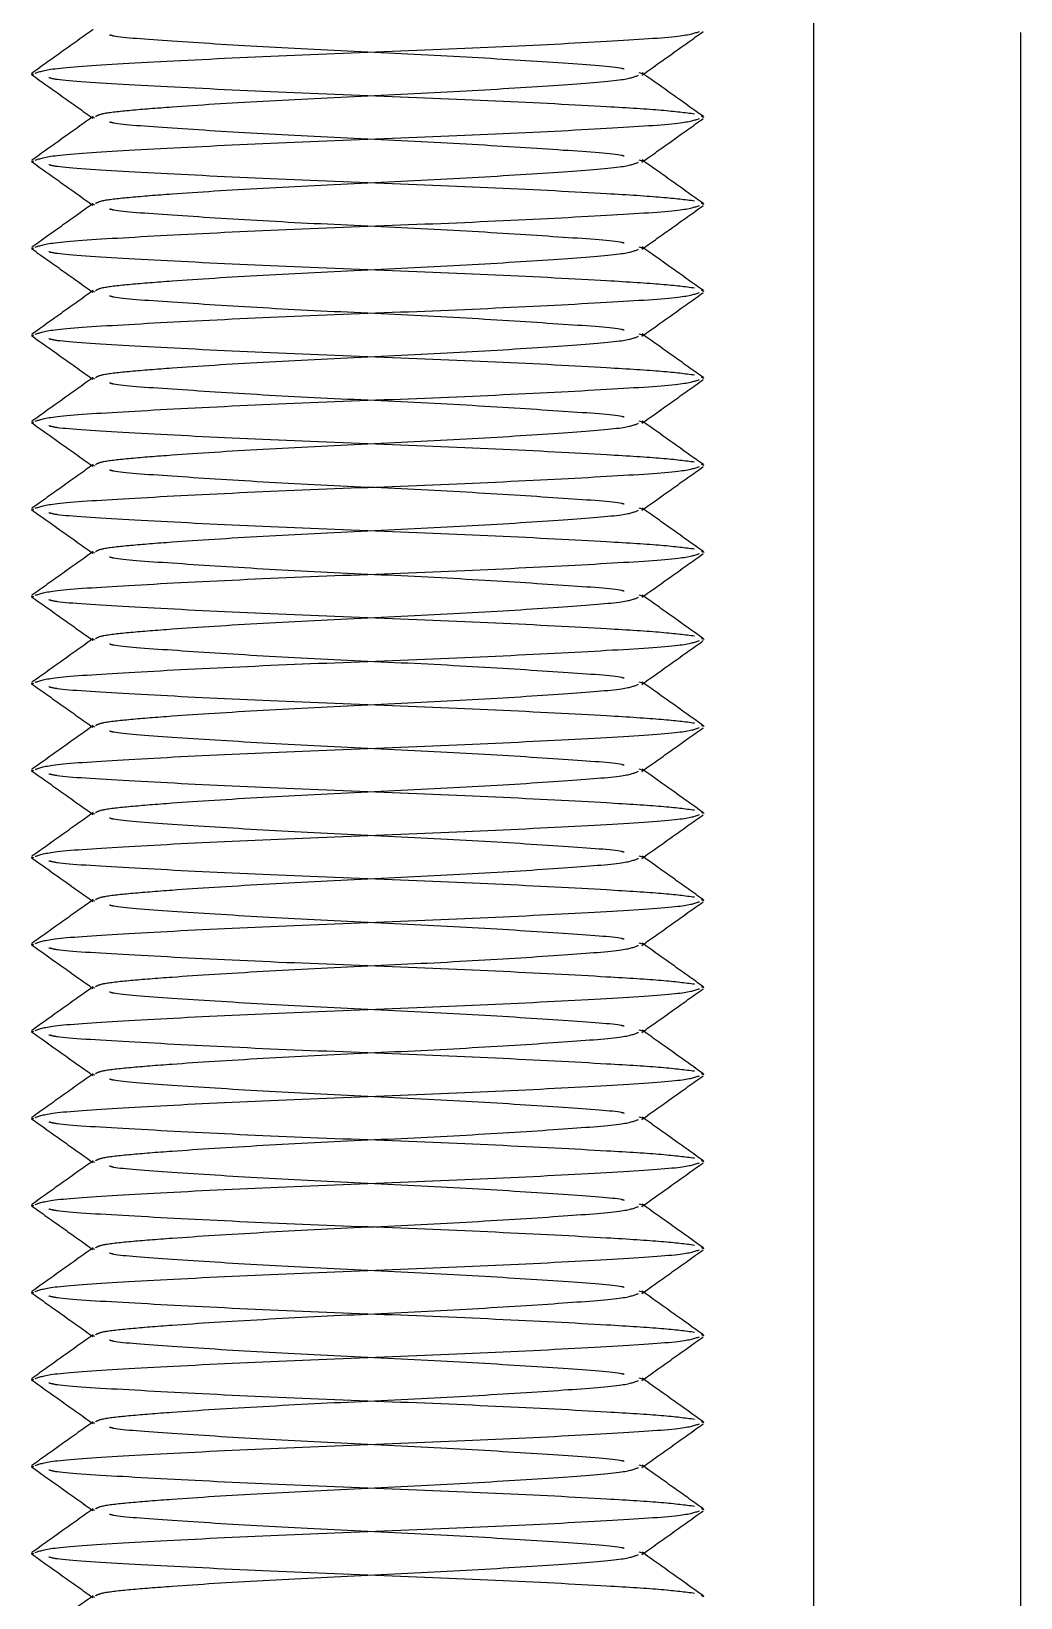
# Model space of a CAD drawing. Header units: metres. Extents: x 0 to 63075, y 0 to 44550.
# Drawn here: x 14199.61 to 14222.33, y 27081.82 to 27117.82 of the extents above; entities that cross this region are included whole.
import ezdxf

# ---------------------------------------------------------------- set-up
doc = ezdxf.new("R2010")
doc.units = ezdxf.units.M
doc.header["$LTSCALE"] = 75
doc.linetypes.add('HIDDEN2', pattern=[4.7625, 3.175, -1.5875])
for name, color, linetype in [('SDM', 7, 'Continuous'), ('SL4', 4, 'Continuous'), ('ST1', 7, 'HIDDEN2')]:
    doc.layers.add(name, color=color, linetype=linetype)

# ---------------------------------------------------------------- blocks, each defined once
blk = doc.blocks.new('A$Cb6dca9d5')
at = {"layer": 'SL4'}
for p, q in [((371.108, 378.194), (371.108, 86.437)), ((375.865, 378.019), (375.865, 91.194))]:
    blk.add_line(p, q, dxfattribs=at)
at = {"layer": 'ST1'}
for p, q in [((371.108, 381.194), (371.108, 86.437)), ((353.194, 377.056), (353.138, 377.069)), ((367.186, 377.069), (367.098, 377.092)), ((354.597, 376.055), (354.544, 376.069)), ((368.592, 376.069), (368.534, 376.09)), ((353.194, 375.056), (353.138, 375.069)), ((367.186, 375.069), (367.098, 375.092)), ((354.597, 374.055), (354.544, 374.069)), ((368.592, 374.069), (368.534, 374.09)), ((353.194, 373.056), (353.138, 373.069)), ((367.186, 373.069), (367.098, 373.092)), ((354.597, 372.055), (354.544, 372.069)), ((368.592, 372.069), (368.534, 372.09)), ((353.194, 371.056), (353.138, 371.069)), ((367.186, 371.069), (367.098, 371.092)), ((368.592, 370.069), (368.534, 370.09)), ((354.597, 370.055), (354.544, 370.069)), ((353.194, 369.056), (353.138, 369.069)), ((367.186, 369.069), (367.098, 369.092)), ((354.597, 368.055), (354.544, 368.069)), ((368.592, 368.069), (368.534, 368.09)), ((353.194, 367.056), (353.138, 367.069)), ((367.186, 367.069), (367.098, 367.092)), ((354.597, 366.055), (354.544, 366.069)), ((368.592, 366.069), (368.534, 366.09)), ((353.194, 365.056), (353.138, 365.069)), ((367.186, 365.069), (367.098, 365.092)), ((354.597, 364.055), (354.544, 364.069)), ((368.592, 364.069), (368.534, 364.09)), ((353.194, 363.056), (353.138, 363.069)), ((367.186, 363.069), (367.098, 363.092)), ((354.597, 362.055), (354.544, 362.069)), ((368.592, 362.069), (368.534, 362.09)), ((367.186, 361.069), (367.098, 361.092)), ((353.194, 361.056), (353.138, 361.069)), ((354.597, 360.055), (354.544, 360.069)), ((368.592, 360.069), (368.534, 360.09)), ((353.194, 359.056), (353.138, 359.069)), ((367.186, 359.069), (367.098, 359.092)), ((354.597, 358.055), (354.544, 358.069)), ((368.592, 358.069), (368.534, 358.09)), ((353.194, 357.056), (353.138, 357.069)), ((367.186, 357.069), (367.098, 357.092)), ((354.597, 356.055), (354.544, 356.069)), ((368.592, 356.069), (368.534, 356.09)), ((353.194, 355.056), (353.138, 355.069)), ((367.186, 355.069), (367.098, 355.092)), ((354.597, 354.055), (354.544, 354.069)), ((368.592, 354.069), (368.534, 354.09)), ((353.194, 353.056), (353.138, 353.069)), ((367.186, 353.069), (367.098, 353.092)), ((368.592, 352.069), (368.534, 352.09)), ((354.597, 352.055), (354.544, 352.069)), ((353.194, 351.056), (353.138, 351.069)), ((367.186, 351.069), (367.098, 351.092)), ((354.597, 350.055), (354.544, 350.069)), ((368.592, 350.069), (368.534, 350.09)), ((353.194, 349.056), (353.138, 349.069)), ((367.186, 349.069), (367.098, 349.092)), ((354.597, 348.055), (354.544, 348.069)), ((368.592, 348.069), (368.534, 348.09)), ((353.194, 347.056), (353.138, 347.069)), ((367.186, 347.069), (367.098, 347.092)), ((354.597, 346.055), (354.544, 346.069)), ((368.592, 346.069), (368.534, 346.09)), ((353.194, 345.056), (353.138, 345.069)), ((367.186, 345.069), (367.098, 345.092)), ((354.597, 344.055), (354.544, 344.069)), ((368.592, 344.069), (368.534, 344.09)), ((367.186, 343.069), (367.098, 343.092)), ((353.194, 343.056), (353.138, 343.069)), ((354.597, 342.055), (354.544, 342.069)), ((368.592, 342.069), (368.534, 342.09))]:
    blk.add_line(p, q, dxfattribs=at)
for points, knots in [([(354.561, 378.093), (354.326, 377.926), (353.856, 377.591), (353.386, 377.256), (353.151, 377.088)], [0, 0, 0, 0, 0.4999079, 1, 1, 1, 1]), ([(353.229, 377.088), (353.334, 377.125), (353.561, 377.205), (355.282, 377.312), (357.822, 377.448), (360.865, 377.569), (363.908, 377.689), (366.447, 377.825), (368.157, 377.931), (368.382, 378.01), (368.485, 378.046)], [0, 0, 0, 0, 0.111758, 0.239388, 0.372264, 0.501747, 0.63123, 0.764106, 0.891736, 1, 1, 1, 1]), ([(367.164, 377.041), (367.399, 377.208), (367.869, 377.543), (368.339, 377.878), (368.574, 378.045)], [0, 0, 0, 0, 0.499911, 1, 1, 1, 1]), ([(366.759, 377.181), (366.74, 377.186), (366.578, 377.234), (365.389, 377.311), (363.365, 377.448), (360.865, 377.569), (358.367, 377.689), (356.334, 377.826), (355.127, 377.906), (354.964, 377.957), (354.936, 377.966)], [0, 0, 0, 0, 0.020732, 0.175704, 0.337058, 0.494284, 0.651511, 0.812864, 0.967837, 1, 1, 1, 1]), ([(353.143, 377.056), (353.377, 376.889), (353.847, 376.555), (354.316, 376.221), (354.55, 376.053)], [0, 0, 0, 0, 0.500033, 1, 1, 1, 1]), ([(368.375, 376.147), (368.156, 376.175), (367.718, 376.232), (366.214, 376.325), (363.905, 376.448), (360.868, 376.569), (357.814, 376.689), (355.313, 376.826), (353.794, 376.912), (353.589, 376.968), (353.537, 376.983)], [0, 0, 0, 0, 0.103388, 0.206233, 0.357671, 0.505243, 0.652814, 0.804253, 0.949712, 1, 1, 1, 1]), ([(354.609, 376.092), (354.65, 376.116), (354.738, 376.168), (355.379, 376.238), (356.52, 376.328), (358.382, 376.448), (360.863, 376.569), (363.355, 376.689), (365.43, 376.825), (366.819, 376.93), (367.002, 377.007), (367.085, 377.042)], [0, 0, 0, 0, 0.072607, 0.155069, 0.237884, 0.371691, 0.502076, 0.632461, 0.766268, 0.894784, 1, 1, 1, 1]), ([(368.577, 376.09), (368.342, 376.257), (367.873, 376.591), (367.404, 376.926), (367.169, 377.093)], [0, 0, 0, 0, 0.500042, 1, 1, 1, 1]), ([(354.561, 376.093), (354.326, 375.926), (353.856, 375.591), (353.386, 375.256), (353.151, 375.088)], [0, 0, 0, 0, 0.499908, 1, 1, 1, 1]), ([(353.229, 375.088), (353.334, 375.125), (353.561, 375.205), (355.282, 375.312), (357.822, 375.448), (360.865, 375.569), (363.908, 375.689), (366.447, 375.825), (368.157, 375.931), (368.382, 376.01), (368.485, 376.046)], [0, 0, 0, 0, 0.1117583, 0.2393882, 0.3722641, 0.5017472, 0.6312302, 0.7641061, 0.891736, 1, 1, 1, 1]), ([(366.759, 375.181), (366.74, 375.186), (366.578, 375.234), (365.389, 375.311), (363.365, 375.448), (360.865, 375.569), (358.367, 375.689), (356.334, 375.826), (355.127, 375.906), (354.964, 375.957), (354.936, 375.966)], [0, 0, 0, 0, 0.020732, 0.175704, 0.337058, 0.494284, 0.651511, 0.812864, 0.967837, 1, 1, 1, 1]), ([(367.164, 375.041), (367.399, 375.208), (367.869, 375.543), (368.339, 375.878), (368.574, 376.045)], [0, 0, 0, 0, 0.499911, 1, 1, 1, 1]), ([(353.143, 375.056), (353.377, 374.889), (353.847, 374.555), (354.316, 374.221), (354.55, 374.053)], [0, 0, 0, 0, 0.5000327, 1, 1, 1, 1]), ([(368.375, 374.147), (368.156, 374.175), (367.718, 374.232), (366.214, 374.325), (363.905, 374.448), (360.868, 374.569), (357.814, 374.689), (355.313, 374.826), (353.794, 374.912), (353.589, 374.968), (353.537, 374.983)], [0, 0, 0, 0, 0.103388, 0.206233, 0.357671, 0.505243, 0.652814, 0.804253, 0.949712, 1, 1, 1, 1]), ([(354.609, 374.092), (354.65, 374.116), (354.738, 374.168), (355.379, 374.238), (356.52, 374.328), (358.382, 374.448), (360.863, 374.569), (363.355, 374.689), (365.43, 374.825), (366.819, 374.93), (367.002, 375.007), (367.085, 375.042)], [0, 0, 0, 0, 0.072607, 0.155069, 0.237884, 0.371691, 0.502076, 0.632461, 0.766268, 0.894784, 1, 1, 1, 1]), ([(368.577, 374.09), (368.342, 374.257), (367.873, 374.591), (367.404, 374.926), (367.169, 375.093)], [0, 0, 0, 0, 0.500042, 1, 1, 1, 1]), ([(354.561, 374.093), (354.326, 373.926), (353.856, 373.591), (353.386, 373.256), (353.151, 373.088)], [0, 0, 0, 0, 0.4999079, 1, 1, 1, 1]), ([(353.229, 373.088), (353.334, 373.125), (353.561, 373.205), (355.282, 373.312), (357.822, 373.448), (360.865, 373.569), (363.908, 373.689), (366.447, 373.825), (368.157, 373.931), (368.382, 374.01), (368.485, 374.046)], [0, 0, 0, 0, 0.1117583, 0.2393882, 0.3722641, 0.5017472, 0.6312302, 0.7641061, 0.891736, 1, 1, 1, 1]), ([(367.164, 373.041), (367.399, 373.208), (367.869, 373.543), (368.339, 373.878), (368.574, 374.045)], [0, 0, 0, 0, 0.499911, 1, 1, 1, 1]), ([(366.759, 373.181), (366.74, 373.186), (366.578, 373.234), (365.389, 373.311), (363.365, 373.448), (360.865, 373.569), (358.367, 373.689), (356.334, 373.826), (355.127, 373.906), (354.964, 373.957), (354.936, 373.966)], [0, 0, 0, 0, 0.020732, 0.175704, 0.337058, 0.494284, 0.651511, 0.812864, 0.967837, 1, 1, 1, 1]), ([(353.143, 373.056), (353.377, 372.889), (353.847, 372.555), (354.316, 372.221), (354.55, 372.053)], [0, 0, 0, 0, 0.500033, 1, 1, 1, 1]), ([(368.375, 372.147), (368.156, 372.175), (367.718, 372.232), (366.214, 372.325), (363.905, 372.448), (360.868, 372.569), (357.814, 372.689), (355.313, 372.826), (353.794, 372.912), (353.589, 372.968), (353.537, 372.983)], [0, 0, 0, 0, 0.103388, 0.206233, 0.357671, 0.505243, 0.652814, 0.804253, 0.949712, 1, 1, 1, 1]), ([(354.609, 372.092), (354.65, 372.116), (354.738, 372.168), (355.379, 372.238), (356.52, 372.328), (358.382, 372.448), (360.863, 372.569), (363.355, 372.689), (365.43, 372.825), (366.819, 372.93), (367.002, 373.007), (367.085, 373.042)], [0, 0, 0, 0, 0.072607, 0.155069, 0.237884, 0.371691, 0.502076, 0.632461, 0.766268, 0.894784, 1, 1, 1, 1]), ([(368.577, 372.09), (368.342, 372.257), (367.873, 372.591), (367.404, 372.926), (367.169, 373.093)], [0, 0, 0, 0, 0.500042, 1, 1, 1, 1]), ([(354.561, 372.093), (354.326, 371.926), (353.856, 371.591), (353.386, 371.256), (353.151, 371.088)], [0, 0, 0, 0, 0.4999079, 1, 1, 1, 1]), ([(353.229, 371.088), (353.334, 371.125), (353.561, 371.205), (355.282, 371.312), (357.822, 371.448), (360.865, 371.569), (363.908, 371.689), (366.447, 371.825), (368.157, 371.931), (368.382, 372.01), (368.485, 372.046)], [0, 0, 0, 0, 0.1117583, 0.2393882, 0.3722641, 0.5017472, 0.6312302, 0.7641061, 0.891736, 1, 1, 1, 1]), ([(366.759, 371.181), (366.74, 371.186), (366.578, 371.234), (365.389, 371.311), (363.365, 371.448), (360.865, 371.569), (358.367, 371.689), (356.334, 371.826), (355.127, 371.906), (354.964, 371.957), (354.936, 371.966)], [0, 0, 0, 0, 0.020732, 0.175704, 0.337058, 0.494284, 0.651511, 0.812864, 0.967837, 1, 1, 1, 1]), ([(367.164, 371.041), (367.399, 371.208), (367.869, 371.543), (368.339, 371.878), (368.574, 372.045)], [0, 0, 0, 0, 0.499911, 1, 1, 1, 1]), ([(353.143, 371.056), (353.377, 370.889), (353.847, 370.555), (354.316, 370.221), (354.55, 370.053)], [0, 0, 0, 0, 0.500033, 1, 1, 1, 1]), ([(368.375, 370.147), (368.156, 370.175), (367.718, 370.232), (366.214, 370.325), (363.905, 370.448), (360.868, 370.569), (357.814, 370.689), (355.313, 370.826), (353.794, 370.912), (353.589, 370.968), (353.537, 370.983)], [0, 0, 0, 0, 0.103388, 0.206233, 0.357671, 0.505243, 0.652814, 0.804253, 0.949712, 1, 1, 1, 1]), ([(354.609, 370.092), (354.65, 370.116), (354.738, 370.168), (355.379, 370.238), (356.52, 370.328), (358.382, 370.448), (360.863, 370.569), (363.355, 370.689), (365.43, 370.825), (366.819, 370.93), (367.002, 371.007), (367.085, 371.042)], [0, 0, 0, 0, 0.072607, 0.155069, 0.237884, 0.371691, 0.502076, 0.632461, 0.766268, 0.894784, 1, 1, 1, 1]), ([(368.577, 370.09), (368.342, 370.257), (367.873, 370.591), (367.404, 370.926), (367.169, 371.093)], [0, 0, 0, 0, 0.500042, 1, 1, 1, 1]), ([(354.561, 370.093), (354.326, 369.926), (353.856, 369.591), (353.386, 369.256), (353.151, 369.088)], [0, 0, 0, 0, 0.499908, 1, 1, 1, 1]), ([(353.229, 369.088), (353.334, 369.125), (353.561, 369.205), (355.282, 369.312), (357.822, 369.448), (360.865, 369.569), (363.908, 369.689), (366.447, 369.825), (368.157, 369.931), (368.382, 370.01), (368.485, 370.046)], [0, 0, 0, 0, 0.1117583, 0.2393882, 0.3722641, 0.5017472, 0.6312302, 0.7641061, 0.891736, 1, 1, 1, 1]), ([(366.759, 369.181), (366.74, 369.186), (366.578, 369.234), (365.389, 369.311), (363.365, 369.448), (360.865, 369.569), (358.367, 369.689), (356.334, 369.826), (355.127, 369.906), (354.964, 369.957), (354.936, 369.966)], [0, 0, 0, 0, 0.020732, 0.175704, 0.337058, 0.494284, 0.651511, 0.812864, 0.967837, 1, 1, 1, 1]), ([(367.164, 369.041), (367.399, 369.208), (367.869, 369.543), (368.339, 369.878), (368.574, 370.045)], [0, 0, 0, 0, 0.499911, 1, 1, 1, 1]), ([(353.143, 369.056), (353.377, 368.889), (353.847, 368.555), (354.316, 368.221), (354.55, 368.053)], [0, 0, 0, 0, 0.500033, 1, 1, 1, 1]), ([(354.609, 368.092), (354.65, 368.116), (354.738, 368.168), (355.379, 368.238), (356.52, 368.328), (358.382, 368.448), (360.863, 368.569), (363.355, 368.689), (365.43, 368.825), (366.819, 368.93), (367.002, 369.007), (367.085, 369.042)], [0, 0, 0, 0, 0.072607, 0.155069, 0.237884, 0.371691, 0.502076, 0.632461, 0.766268, 0.894784, 1, 1, 1, 1]), ([(368.577, 368.09), (368.342, 368.257), (367.873, 368.591), (367.404, 368.926), (367.169, 369.093)], [0, 0, 0, 0, 0.500042, 1, 1, 1, 1]), ([(368.375, 368.147), (368.156, 368.175), (367.718, 368.232), (366.214, 368.325), (363.905, 368.448), (360.868, 368.569), (357.814, 368.689), (355.313, 368.826), (353.794, 368.912), (353.589, 368.968), (353.537, 368.983)], [0, 0, 0, 0, 0.103388, 0.206233, 0.357671, 0.505243, 0.652814, 0.804253, 0.949712, 1, 1, 1, 1]), ([(354.561, 368.093), (354.326, 367.926), (353.856, 367.591), (353.386, 367.256), (353.151, 367.088)], [0, 0, 0, 0, 0.499908, 1, 1, 1, 1]), ([(353.229, 367.088), (353.334, 367.125), (353.561, 367.205), (355.282, 367.312), (357.822, 367.448), (360.865, 367.569), (363.908, 367.689), (366.447, 367.825), (368.157, 367.931), (368.382, 368.01), (368.485, 368.046)], [0, 0, 0, 0, 0.1117583, 0.2393882, 0.3722641, 0.5017472, 0.6312302, 0.7641061, 0.891736, 1, 1, 1, 1]), ([(366.759, 367.181), (366.74, 367.186), (366.578, 367.234), (365.389, 367.311), (363.365, 367.448), (360.865, 367.569), (358.367, 367.689), (356.334, 367.826), (355.127, 367.906), (354.964, 367.957), (354.936, 367.966)], [0, 0, 0, 0, 0.020732, 0.175704, 0.337058, 0.494284, 0.651511, 0.812864, 0.967837, 1, 1, 1, 1]), ([(367.164, 367.041), (367.399, 367.208), (367.869, 367.543), (368.339, 367.878), (368.574, 368.045)], [0, 0, 0, 0, 0.499911, 1, 1, 1, 1]), ([(353.143, 367.056), (353.377, 366.889), (353.847, 366.555), (354.316, 366.221), (354.55, 366.053)], [0, 0, 0, 0, 0.500033, 1, 1, 1, 1]), ([(368.375, 366.147), (368.156, 366.175), (367.718, 366.232), (366.214, 366.325), (363.905, 366.448), (360.868, 366.569), (357.814, 366.689), (355.313, 366.826), (353.794, 366.912), (353.589, 366.968), (353.537, 366.983)], [0, 0, 0, 0, 0.103388, 0.206233, 0.357671, 0.505243, 0.652814, 0.804253, 0.949712, 1, 1, 1, 1]), ([(354.609, 366.092), (354.65, 366.116), (354.738, 366.168), (355.379, 366.238), (356.52, 366.328), (358.382, 366.448), (360.863, 366.569), (363.355, 366.689), (365.43, 366.825), (366.819, 366.93), (367.002, 367.007), (367.085, 367.042)], [0, 0, 0, 0, 0.0726073, 0.1550688, 0.2378835, 0.371691, 0.5020758, 0.6324606, 0.7662681, 0.8947836, 1, 1, 1, 1]), ([(368.577, 366.09), (368.342, 366.257), (367.873, 366.591), (367.404, 366.926), (367.169, 367.093)], [0, 0, 0, 0, 0.500042, 1, 1, 1, 1]), ([(354.561, 366.093), (354.326, 365.926), (353.856, 365.591), (353.386, 365.256), (353.151, 365.088)], [0, 0, 0, 0, 0.499908, 1, 1, 1, 1]), ([(353.229, 365.088), (353.334, 365.125), (353.561, 365.205), (355.282, 365.312), (357.822, 365.448), (360.865, 365.569), (363.908, 365.689), (366.447, 365.825), (368.157, 365.931), (368.382, 366.01), (368.485, 366.046)], [0, 0, 0, 0, 0.111758, 0.239388, 0.372264, 0.501747, 0.63123, 0.764106, 0.891736, 1, 1, 1, 1]), ([(366.759, 365.181), (366.74, 365.186), (366.578, 365.234), (365.389, 365.311), (363.365, 365.448), (360.865, 365.569), (358.367, 365.689), (356.334, 365.826), (355.127, 365.906), (354.964, 365.957), (354.936, 365.966)], [0, 0, 0, 0, 0.020732, 0.175704, 0.337058, 0.494284, 0.651511, 0.812864, 0.967837, 1, 1, 1, 1]), ([(367.164, 365.041), (367.399, 365.208), (367.869, 365.543), (368.339, 365.878), (368.574, 366.045)], [0, 0, 0, 0, 0.499911, 1, 1, 1, 1]), ([(353.143, 365.056), (353.377, 364.889), (353.847, 364.555), (354.316, 364.221), (354.55, 364.053)], [0, 0, 0, 0, 0.500033, 1, 1, 1, 1]), ([(354.609, 364.092), (354.65, 364.116), (354.738, 364.168), (355.379, 364.238), (356.52, 364.328), (358.382, 364.448), (360.863, 364.569), (363.355, 364.689), (365.43, 364.825), (366.819, 364.93), (367.002, 365.007), (367.085, 365.042)], [0, 0, 0, 0, 0.072607, 0.155069, 0.237884, 0.371691, 0.502076, 0.632461, 0.766268, 0.894784, 1, 1, 1, 1]), ([(368.577, 364.09), (368.342, 364.257), (367.873, 364.591), (367.404, 364.926), (367.169, 365.093)], [0, 0, 0, 0, 0.5000417, 1, 1, 1, 1]), ([(368.375, 364.147), (368.156, 364.175), (367.718, 364.232), (366.214, 364.325), (363.905, 364.448), (360.868, 364.569), (357.814, 364.689), (355.313, 364.826), (353.794, 364.912), (353.589, 364.968), (353.537, 364.983)], [0, 0, 0, 0, 0.103388, 0.206233, 0.357671, 0.505243, 0.652814, 0.804253, 0.949712, 1, 1, 1, 1]), ([(354.561, 364.093), (354.326, 363.926), (353.856, 363.591), (353.386, 363.256), (353.151, 363.088)], [0, 0, 0, 0, 0.499908, 1, 1, 1, 1]), ([(353.229, 363.088), (353.334, 363.125), (353.561, 363.205), (355.282, 363.312), (357.822, 363.448), (360.865, 363.569), (363.908, 363.689), (366.447, 363.825), (368.157, 363.931), (368.382, 364.01), (368.485, 364.046)], [0, 0, 0, 0, 0.111758, 0.239388, 0.372264, 0.501747, 0.63123, 0.764106, 0.891736, 1, 1, 1, 1]), ([(366.759, 363.181), (366.74, 363.186), (366.578, 363.234), (365.389, 363.311), (363.365, 363.448), (360.865, 363.569), (358.367, 363.689), (356.334, 363.826), (355.127, 363.906), (354.964, 363.957), (354.936, 363.966)], [0, 0, 0, 0, 0.020732, 0.175704, 0.337058, 0.494284, 0.651511, 0.812864, 0.967837, 1, 1, 1, 1]), ([(367.164, 363.041), (367.399, 363.208), (367.869, 363.543), (368.339, 363.878), (368.574, 364.045)], [0, 0, 0, 0, 0.4999108, 1, 1, 1, 1]), ([(353.143, 363.056), (353.377, 362.889), (353.847, 362.555), (354.316, 362.221), (354.55, 362.053)], [0, 0, 0, 0, 0.500033, 1, 1, 1, 1]), ([(368.375, 362.147), (368.156, 362.175), (367.718, 362.232), (366.214, 362.325), (363.905, 362.448), (360.868, 362.569), (357.814, 362.689), (355.313, 362.826), (353.794, 362.912), (353.589, 362.968), (353.537, 362.983)], [0, 0, 0, 0, 0.1033882, 0.2062326, 0.357671, 0.5052426, 0.6528142, 0.8042526, 0.9497121, 1, 1, 1, 1]), ([(354.609, 362.092), (354.65, 362.116), (354.738, 362.168), (355.379, 362.238), (356.52, 362.328), (358.382, 362.448), (360.863, 362.569), (363.355, 362.689), (365.43, 362.825), (366.819, 362.93), (367.002, 363.007), (367.085, 363.042)], [0, 0, 0, 0, 0.072607, 0.155069, 0.237884, 0.371691, 0.502076, 0.632461, 0.766268, 0.894784, 1, 1, 1, 1]), ([(368.577, 362.09), (368.342, 362.257), (367.873, 362.591), (367.404, 362.926), (367.169, 363.093)], [0, 0, 0, 0, 0.500042, 1, 1, 1, 1]), ([(354.561, 362.093), (354.326, 361.926), (353.856, 361.591), (353.386, 361.256), (353.151, 361.088)], [0, 0, 0, 0, 0.499908, 1, 1, 1, 1]), ([(353.229, 361.088), (353.334, 361.125), (353.561, 361.205), (355.282, 361.312), (357.822, 361.448), (360.865, 361.569), (363.908, 361.689), (366.447, 361.825), (368.157, 361.931), (368.382, 362.01), (368.485, 362.046)], [0, 0, 0, 0, 0.111758, 0.239388, 0.372264, 0.501747, 0.63123, 0.764106, 0.891736, 1, 1, 1, 1]), ([(366.759, 361.181), (366.74, 361.186), (366.578, 361.234), (365.389, 361.311), (363.365, 361.448), (360.865, 361.569), (358.367, 361.689), (356.334, 361.826), (355.127, 361.906), (354.964, 361.957), (354.936, 361.966)], [0, 0, 0, 0, 0.020732, 0.175704, 0.337058, 0.494284, 0.651511, 0.812864, 0.967837, 1, 1, 1, 1]), ([(367.164, 361.041), (367.399, 361.208), (367.869, 361.543), (368.339, 361.878), (368.574, 362.045)], [0, 0, 0, 0, 0.499911, 1, 1, 1, 1]), ([(368.577, 360.09), (368.342, 360.257), (367.873, 360.591), (367.404, 360.926), (367.169, 361.093)], [0, 0, 0, 0, 0.500042, 1, 1, 1, 1]), ([(353.143, 361.056), (353.377, 360.889), (353.847, 360.555), (354.316, 360.221), (354.55, 360.053)], [0, 0, 0, 0, 0.500033, 1, 1, 1, 1]), ([(368.375, 360.147), (368.156, 360.175), (367.718, 360.232), (366.214, 360.325), (363.905, 360.448), (360.868, 360.569), (357.814, 360.689), (355.313, 360.826), (353.794, 360.912), (353.589, 360.968), (353.537, 360.983)], [0, 0, 0, 0, 0.103388, 0.206233, 0.357671, 0.505243, 0.652814, 0.804253, 0.949712, 1, 1, 1, 1]), ([(354.609, 360.092), (354.65, 360.116), (354.738, 360.168), (355.379, 360.238), (356.52, 360.328), (358.382, 360.448), (360.863, 360.569), (363.355, 360.689), (365.43, 360.825), (366.819, 360.93), (367.002, 361.007), (367.085, 361.042)], [0, 0, 0, 0, 0.072607, 0.155069, 0.237884, 0.371691, 0.502076, 0.632461, 0.766268, 0.894784, 1, 1, 1, 1]), ([(354.561, 360.093), (354.326, 359.926), (353.856, 359.591), (353.386, 359.256), (353.151, 359.088)], [0, 0, 0, 0, 0.499908, 1, 1, 1, 1]), ([(353.229, 359.088), (353.334, 359.125), (353.561, 359.205), (355.282, 359.312), (357.822, 359.448), (360.865, 359.569), (363.908, 359.689), (366.447, 359.825), (368.157, 359.931), (368.382, 360.01), (368.485, 360.046)], [0, 0, 0, 0, 0.111758, 0.239388, 0.372264, 0.501747, 0.63123, 0.764106, 0.891736, 1, 1, 1, 1]), ([(367.164, 359.041), (367.399, 359.208), (367.869, 359.543), (368.339, 359.878), (368.574, 360.045)], [0, 0, 0, 0, 0.4999108, 1, 1, 1, 1]), ([(366.759, 359.181), (366.74, 359.186), (366.578, 359.234), (365.389, 359.311), (363.365, 359.448), (360.865, 359.569), (358.367, 359.689), (356.334, 359.826), (355.127, 359.906), (354.964, 359.957), (354.936, 359.966)], [0, 0, 0, 0, 0.020732, 0.175704, 0.337058, 0.494284, 0.651511, 0.812864, 0.967837, 1, 1, 1, 1]), ([(353.143, 359.056), (353.377, 358.889), (353.847, 358.555), (354.316, 358.221), (354.55, 358.053)], [0, 0, 0, 0, 0.5000327, 1, 1, 1, 1]), ([(368.375, 358.147), (368.156, 358.175), (367.718, 358.232), (366.214, 358.325), (363.905, 358.448), (360.868, 358.569), (357.814, 358.689), (355.313, 358.826), (353.794, 358.912), (353.589, 358.968), (353.537, 358.983)], [0, 0, 0, 0, 0.103388, 0.206233, 0.357671, 0.505243, 0.652814, 0.804253, 0.949712, 1, 1, 1, 1]), ([(354.609, 358.092), (354.65, 358.116), (354.738, 358.168), (355.379, 358.238), (356.52, 358.328), (358.382, 358.448), (360.863, 358.569), (363.355, 358.689), (365.43, 358.825), (366.819, 358.93), (367.002, 359.007), (367.085, 359.042)], [0, 0, 0, 0, 0.072607, 0.155069, 0.237884, 0.371691, 0.502076, 0.632461, 0.766268, 0.894784, 1, 1, 1, 1]), ([(368.577, 358.09), (368.342, 358.257), (367.873, 358.591), (367.404, 358.926), (367.169, 359.093)], [0, 0, 0, 0, 0.500042, 1, 1, 1, 1]), ([(354.561, 358.093), (354.326, 357.926), (353.856, 357.591), (353.386, 357.256), (353.151, 357.088)], [0, 0, 0, 0, 0.499908, 1, 1, 1, 1]), ([(353.229, 357.088), (353.334, 357.125), (353.561, 357.205), (355.282, 357.312), (357.822, 357.448), (360.865, 357.569), (363.908, 357.689), (366.447, 357.825), (368.157, 357.931), (368.382, 358.01), (368.485, 358.046)], [0, 0, 0, 0, 0.111758, 0.239388, 0.372264, 0.501747, 0.63123, 0.764106, 0.891736, 1, 1, 1, 1]), ([(366.759, 357.181), (366.74, 357.186), (366.578, 357.234), (365.389, 357.311), (363.365, 357.448), (360.865, 357.569), (358.367, 357.689), (356.334, 357.826), (355.127, 357.906), (354.964, 357.957), (354.936, 357.966)], [0, 0, 0, 0, 0.020732, 0.175704, 0.337058, 0.494284, 0.651511, 0.812864, 0.967837, 1, 1, 1, 1]), ([(367.164, 357.041), (367.399, 357.208), (367.869, 357.543), (368.339, 357.878), (368.574, 358.045)], [0, 0, 0, 0, 0.499911, 1, 1, 1, 1]), ([(353.143, 357.056), (353.377, 356.889), (353.847, 356.555), (354.316, 356.221), (354.55, 356.053)], [0, 0, 0, 0, 0.500033, 1, 1, 1, 1]), ([(368.375, 356.147), (368.156, 356.175), (367.718, 356.232), (366.214, 356.325), (363.905, 356.448), (360.868, 356.569), (357.814, 356.689), (355.313, 356.826), (353.794, 356.912), (353.589, 356.968), (353.537, 356.983)], [0, 0, 0, 0, 0.103388, 0.206233, 0.357671, 0.505243, 0.652814, 0.804253, 0.949712, 1, 1, 1, 1]), ([(354.609, 356.092), (354.65, 356.116), (354.738, 356.168), (355.379, 356.238), (356.52, 356.328), (358.382, 356.448), (360.863, 356.569), (363.355, 356.689), (365.43, 356.825), (366.819, 356.93), (367.002, 357.007), (367.085, 357.042)], [0, 0, 0, 0, 0.072607, 0.155069, 0.237884, 0.371691, 0.502076, 0.632461, 0.766268, 0.894784, 1, 1, 1, 1]), ([(368.577, 356.09), (368.342, 356.257), (367.873, 356.591), (367.404, 356.926), (367.169, 357.093)], [0, 0, 0, 0, 0.500042, 1, 1, 1, 1]), ([(354.561, 356.093), (354.326, 355.926), (353.856, 355.591), (353.386, 355.256), (353.151, 355.088)], [0, 0, 0, 0, 0.499908, 1, 1, 1, 1]), ([(353.229, 355.088), (353.334, 355.125), (353.561, 355.205), (355.282, 355.312), (357.822, 355.448), (360.865, 355.569), (363.908, 355.689), (366.447, 355.825), (368.157, 355.931), (368.382, 356.01), (368.485, 356.046)], [0, 0, 0, 0, 0.111758, 0.239388, 0.372264, 0.501747, 0.63123, 0.764106, 0.891736, 1, 1, 1, 1]), ([(367.164, 355.041), (367.399, 355.208), (367.869, 355.543), (368.339, 355.878), (368.574, 356.045)], [0, 0, 0, 0, 0.4999108, 1, 1, 1, 1]), ([(366.759, 355.181), (366.74, 355.186), (366.578, 355.234), (365.389, 355.311), (363.365, 355.448), (360.865, 355.569), (358.367, 355.689), (356.334, 355.826), (355.127, 355.906), (354.964, 355.957), (354.936, 355.966)], [0, 0, 0, 0, 0.020732, 0.175704, 0.337058, 0.494284, 0.651511, 0.812864, 0.967837, 1, 1, 1, 1]), ([(353.143, 355.056), (353.377, 354.889), (353.847, 354.555), (354.316, 354.221), (354.55, 354.053)], [0, 0, 0, 0, 0.5000327, 1, 1, 1, 1]), ([(368.375, 354.147), (368.156, 354.175), (367.718, 354.232), (366.214, 354.325), (363.905, 354.448), (360.868, 354.569), (357.814, 354.689), (355.313, 354.826), (353.794, 354.912), (353.589, 354.968), (353.537, 354.983)], [0, 0, 0, 0, 0.103388, 0.206233, 0.357671, 0.505243, 0.652814, 0.804253, 0.949712, 1, 1, 1, 1]), ([(354.609, 354.092), (354.65, 354.116), (354.738, 354.168), (355.379, 354.238), (356.52, 354.328), (358.382, 354.448), (360.863, 354.569), (363.355, 354.689), (365.43, 354.825), (366.819, 354.93), (367.002, 355.007), (367.085, 355.042)], [0, 0, 0, 0, 0.072607, 0.155069, 0.237884, 0.371691, 0.502076, 0.632461, 0.766268, 0.894784, 1, 1, 1, 1]), ([(368.577, 354.09), (368.342, 354.257), (367.873, 354.591), (367.404, 354.926), (367.169, 355.093)], [0, 0, 0, 0, 0.500042, 1, 1, 1, 1]), ([(354.561, 354.093), (354.326, 353.926), (353.856, 353.591), (353.386, 353.256), (353.151, 353.088)], [0, 0, 0, 0, 0.499908, 1, 1, 1, 1]), ([(353.229, 353.088), (353.334, 353.125), (353.561, 353.205), (355.282, 353.312), (357.822, 353.448), (360.865, 353.569), (363.908, 353.689), (366.447, 353.825), (368.157, 353.931), (368.382, 354.01), (368.485, 354.046)], [0, 0, 0, 0, 0.111758, 0.239388, 0.372264, 0.501747, 0.63123, 0.764106, 0.891736, 1, 1, 1, 1]), ([(366.759, 353.181), (366.74, 353.186), (366.578, 353.234), (365.389, 353.311), (363.365, 353.448), (360.865, 353.569), (358.367, 353.689), (356.334, 353.826), (355.127, 353.906), (354.964, 353.957), (354.936, 353.966)], [0, 0, 0, 0, 0.020732, 0.175704, 0.337058, 0.494284, 0.651511, 0.812864, 0.967837, 1, 1, 1, 1]), ([(367.164, 353.041), (367.399, 353.208), (367.869, 353.543), (368.339, 353.878), (368.574, 354.045)], [0, 0, 0, 0, 0.499911, 1, 1, 1, 1]), ([(353.143, 353.056), (353.377, 352.889), (353.847, 352.555), (354.316, 352.221), (354.55, 352.053)], [0, 0, 0, 0, 0.500033, 1, 1, 1, 1]), ([(368.375, 352.147), (368.156, 352.175), (367.718, 352.232), (366.214, 352.325), (363.905, 352.448), (360.868, 352.569), (357.814, 352.689), (355.313, 352.826), (353.794, 352.912), (353.589, 352.968), (353.537, 352.983)], [0, 0, 0, 0, 0.103388, 0.206233, 0.357671, 0.505243, 0.652814, 0.804253, 0.949712, 1, 1, 1, 1]), ([(354.609, 352.092), (354.65, 352.116), (354.738, 352.168), (355.379, 352.238), (356.52, 352.328), (358.382, 352.448), (360.863, 352.569), (363.355, 352.689), (365.43, 352.825), (366.819, 352.93), (367.002, 353.007), (367.085, 353.042)], [0, 0, 0, 0, 0.072607, 0.155069, 0.237884, 0.371691, 0.502076, 0.632461, 0.766268, 0.894784, 1, 1, 1, 1]), ([(368.577, 352.09), (368.342, 352.257), (367.873, 352.591), (367.404, 352.926), (367.169, 353.093)], [0, 0, 0, 0, 0.500042, 1, 1, 1, 1]), ([(354.561, 352.093), (354.326, 351.926), (353.856, 351.591), (353.386, 351.256), (353.151, 351.088)], [0, 0, 0, 0, 0.4999079, 1, 1, 1, 1]), ([(353.229, 351.088), (353.334, 351.125), (353.561, 351.205), (355.282, 351.312), (357.822, 351.448), (360.865, 351.569), (363.908, 351.689), (366.447, 351.825), (368.157, 351.931), (368.382, 352.01), (368.485, 352.046)], [0, 0, 0, 0, 0.1117583, 0.2393882, 0.3722641, 0.5017472, 0.6312302, 0.7641061, 0.891736, 1, 1, 1, 1]), ([(366.759, 351.181), (366.74, 351.186), (366.578, 351.234), (365.389, 351.311), (363.365, 351.448), (360.865, 351.569), (358.367, 351.689), (356.334, 351.826), (355.127, 351.906), (354.964, 351.957), (354.936, 351.966)], [0, 0, 0, 0, 0.020732, 0.175704, 0.337058, 0.494284, 0.651511, 0.812864, 0.967837, 1, 1, 1, 1]), ([(367.164, 351.041), (367.399, 351.208), (367.869, 351.543), (368.339, 351.878), (368.574, 352.045)], [0, 0, 0, 0, 0.499911, 1, 1, 1, 1]), ([(353.143, 351.056), (353.377, 350.889), (353.847, 350.555), (354.316, 350.221), (354.55, 350.053)], [0, 0, 0, 0, 0.5000327, 1, 1, 1, 1]), ([(354.609, 350.092), (354.65, 350.116), (354.738, 350.168), (355.379, 350.238), (356.52, 350.328), (358.382, 350.448), (360.863, 350.569), (363.355, 350.689), (365.43, 350.825), (366.819, 350.93), (367.002, 351.007), (367.085, 351.042)], [0, 0, 0, 0, 0.072607, 0.155069, 0.237884, 0.371691, 0.502076, 0.632461, 0.766268, 0.894784, 1, 1, 1, 1]), ([(368.577, 350.09), (368.342, 350.257), (367.873, 350.591), (367.404, 350.926), (367.169, 351.093)], [0, 0, 0, 0, 0.500042, 1, 1, 1, 1]), ([(368.375, 350.147), (368.156, 350.175), (367.718, 350.232), (366.214, 350.325), (363.905, 350.448), (360.868, 350.569), (357.814, 350.689), (355.313, 350.826), (353.794, 350.912), (353.589, 350.968), (353.537, 350.983)], [0, 0, 0, 0, 0.103388, 0.206233, 0.357671, 0.505243, 0.652814, 0.804253, 0.949712, 1, 1, 1, 1]), ([(354.561, 350.093), (354.326, 349.926), (353.856, 349.591), (353.386, 349.256), (353.151, 349.088)], [0, 0, 0, 0, 0.499908, 1, 1, 1, 1]), ([(353.229, 349.088), (353.334, 349.125), (353.561, 349.205), (355.282, 349.312), (357.822, 349.448), (360.865, 349.569), (363.908, 349.689), (366.447, 349.825), (368.157, 349.931), (368.382, 350.01), (368.485, 350.046)], [0, 0, 0, 0, 0.111758, 0.239388, 0.372264, 0.501747, 0.63123, 0.764106, 0.891736, 1, 1, 1, 1]), ([(366.759, 349.181), (366.74, 349.186), (366.578, 349.234), (365.389, 349.311), (363.365, 349.448), (360.865, 349.569), (358.367, 349.689), (356.334, 349.826), (355.127, 349.906), (354.964, 349.957), (354.936, 349.966)], [0, 0, 0, 0, 0.020732, 0.175704, 0.337058, 0.494284, 0.651511, 0.812864, 0.967837, 1, 1, 1, 1]), ([(367.164, 349.041), (367.399, 349.208), (367.869, 349.543), (368.339, 349.878), (368.574, 350.045)], [0, 0, 0, 0, 0.499911, 1, 1, 1, 1]), ([(353.143, 349.056), (353.377, 348.889), (353.847, 348.555), (354.316, 348.221), (354.55, 348.053)], [0, 0, 0, 0, 0.500033, 1, 1, 1, 1]), ([(368.375, 348.147), (368.156, 348.175), (367.718, 348.232), (366.214, 348.325), (363.905, 348.448), (360.868, 348.569), (357.814, 348.689), (355.313, 348.826), (353.794, 348.912), (353.589, 348.968), (353.537, 348.983)], [0, 0, 0, 0, 0.103388, 0.206233, 0.357671, 0.505243, 0.652814, 0.804253, 0.949712, 1, 1, 1, 1]), ([(354.609, 348.092), (354.65, 348.116), (354.738, 348.168), (355.379, 348.238), (356.52, 348.328), (358.382, 348.448), (360.863, 348.569), (363.355, 348.689), (365.43, 348.825), (366.819, 348.93), (367.002, 349.007), (367.085, 349.042)], [0, 0, 0, 0, 0.072607, 0.155069, 0.237884, 0.371691, 0.502076, 0.632461, 0.766268, 0.894784, 1, 1, 1, 1]), ([(368.577, 348.09), (368.342, 348.257), (367.873, 348.591), (367.404, 348.926), (367.169, 349.093)], [0, 0, 0, 0, 0.500042, 1, 1, 1, 1]), ([(354.561, 348.093), (354.326, 347.926), (353.856, 347.591), (353.386, 347.256), (353.151, 347.088)], [0, 0, 0, 0, 0.4999079, 1, 1, 1, 1]), ([(353.229, 347.088), (353.334, 347.125), (353.561, 347.205), (355.282, 347.312), (357.822, 347.448), (360.865, 347.569), (363.908, 347.689), (366.447, 347.825), (368.157, 347.931), (368.382, 348.01), (368.485, 348.046)], [0, 0, 0, 0, 0.111758, 0.239388, 0.372264, 0.501747, 0.63123, 0.764106, 0.891736, 1, 1, 1, 1]), ([(366.759, 347.181), (366.74, 347.186), (366.578, 347.234), (365.389, 347.311), (363.365, 347.448), (360.865, 347.569), (358.367, 347.689), (356.334, 347.826), (355.127, 347.906), (354.964, 347.957), (354.936, 347.966)], [0, 0, 0, 0, 0.020732, 0.175704, 0.337058, 0.494284, 0.651511, 0.812864, 0.967837, 1, 1, 1, 1]), ([(367.164, 347.041), (367.399, 347.208), (367.869, 347.543), (368.339, 347.878), (368.574, 348.045)], [0, 0, 0, 0, 0.4999108, 1, 1, 1, 1]), ([(353.143, 347.056), (353.377, 346.889), (353.847, 346.555), (354.316, 346.221), (354.55, 346.053)], [0, 0, 0, 0, 0.500033, 1, 1, 1, 1]), ([(354.609, 346.092), (354.65, 346.116), (354.738, 346.168), (355.379, 346.238), (356.52, 346.328), (358.382, 346.448), (360.863, 346.569), (363.355, 346.689), (365.43, 346.825), (366.819, 346.93), (367.002, 347.007), (367.085, 347.042)], [0, 0, 0, 0, 0.072607, 0.155069, 0.237884, 0.371691, 0.502076, 0.632461, 0.766268, 0.894784, 1, 1, 1, 1]), ([(368.577, 346.09), (368.342, 346.257), (367.873, 346.591), (367.404, 346.926), (367.169, 347.093)], [0, 0, 0, 0, 0.5000417, 1, 1, 1, 1]), ([(368.375, 346.147), (368.156, 346.175), (367.718, 346.232), (366.214, 346.325), (363.905, 346.448), (360.868, 346.569), (357.814, 346.689), (355.313, 346.826), (353.794, 346.912), (353.589, 346.968), (353.537, 346.983)], [0, 0, 0, 0, 0.1033882, 0.2062326, 0.357671, 0.5052426, 0.6528142, 0.8042526, 0.9497121, 1, 1, 1, 1]), ([(354.561, 346.093), (354.326, 345.926), (353.856, 345.591), (353.386, 345.256), (353.151, 345.088)], [0, 0, 0, 0, 0.4999079, 1, 1, 1, 1]), ([(353.229, 345.088), (353.334, 345.125), (353.561, 345.205), (355.282, 345.312), (357.822, 345.448), (360.865, 345.569), (363.908, 345.689), (366.447, 345.825), (368.157, 345.931), (368.382, 346.01), (368.485, 346.046)], [0, 0, 0, 0, 0.111758, 0.239388, 0.372264, 0.501747, 0.63123, 0.764106, 0.891736, 1, 1, 1, 1]), ([(366.759, 345.181), (366.74, 345.186), (366.578, 345.234), (365.389, 345.311), (363.365, 345.448), (360.865, 345.569), (358.367, 345.689), (356.334, 345.826), (355.127, 345.906), (354.964, 345.957), (354.936, 345.966)], [0, 0, 0, 0, 0.020732, 0.175704, 0.337058, 0.494284, 0.651511, 0.812864, 0.967837, 1, 1, 1, 1]), ([(367.164, 345.041), (367.399, 345.208), (367.869, 345.543), (368.339, 345.878), (368.574, 346.045)], [0, 0, 0, 0, 0.499911, 1, 1, 1, 1]), ([(353.143, 345.056), (353.377, 344.889), (353.847, 344.555), (354.316, 344.221), (354.55, 344.053)], [0, 0, 0, 0, 0.500033, 1, 1, 1, 1]), ([(368.375, 344.147), (368.156, 344.175), (367.718, 344.232), (366.214, 344.325), (363.905, 344.448), (360.868, 344.569), (357.814, 344.689), (355.313, 344.826), (353.794, 344.912), (353.589, 344.968), (353.537, 344.983)], [0, 0, 0, 0, 0.103388, 0.206233, 0.357671, 0.505243, 0.652814, 0.804253, 0.949712, 1, 1, 1, 1]), ([(354.609, 344.092), (354.65, 344.116), (354.738, 344.168), (355.379, 344.238), (356.52, 344.328), (358.382, 344.448), (360.863, 344.569), (363.355, 344.689), (365.43, 344.825), (366.819, 344.93), (367.002, 345.007), (367.085, 345.042)], [0, 0, 0, 0, 0.072607, 0.155069, 0.237884, 0.371691, 0.502076, 0.632461, 0.766268, 0.894784, 1, 1, 1, 1]), ([(368.577, 344.09), (368.342, 344.257), (367.873, 344.591), (367.404, 344.926), (367.169, 345.093)], [0, 0, 0, 0, 0.5000417, 1, 1, 1, 1]), ([(354.561, 344.093), (354.326, 343.926), (353.856, 343.591), (353.386, 343.256), (353.151, 343.088)], [0, 0, 0, 0, 0.499908, 1, 1, 1, 1]), ([(353.229, 343.088), (353.334, 343.125), (353.561, 343.205), (355.282, 343.312), (357.822, 343.448), (360.865, 343.569), (363.908, 343.689), (366.447, 343.825), (368.157, 343.931), (368.382, 344.01), (368.485, 344.046)], [0, 0, 0, 0, 0.111758, 0.239388, 0.372264, 0.501747, 0.63123, 0.764106, 0.891736, 1, 1, 1, 1]), ([(366.759, 343.181), (366.74, 343.186), (366.578, 343.234), (365.389, 343.311), (363.365, 343.448), (360.865, 343.569), (358.367, 343.689), (356.334, 343.826), (355.127, 343.906), (354.964, 343.957), (354.936, 343.966)], [0, 0, 0, 0, 0.020732, 0.175704, 0.337058, 0.494284, 0.651511, 0.812864, 0.967837, 1, 1, 1, 1]), ([(367.164, 343.041), (367.399, 343.208), (367.869, 343.543), (368.339, 343.878), (368.574, 344.045)], [0, 0, 0, 0, 0.499911, 1, 1, 1, 1]), ([(368.577, 342.09), (368.342, 342.257), (367.873, 342.591), (367.404, 342.926), (367.169, 343.093)], [0, 0, 0, 0, 0.500042, 1, 1, 1, 1]), ([(353.143, 343.056), (353.377, 342.889), (353.847, 342.555), (354.316, 342.221), (354.55, 342.053)], [0, 0, 0, 0, 0.500033, 1, 1, 1, 1]), ([(368.375, 342.147), (368.156, 342.175), (367.718, 342.232), (366.214, 342.325), (363.905, 342.448), (360.868, 342.569), (357.814, 342.689), (355.313, 342.826), (353.794, 342.912), (353.589, 342.968), (353.537, 342.983)], [0, 0, 0, 0, 0.103388, 0.206233, 0.357671, 0.505243, 0.652814, 0.804253, 0.949712, 1, 1, 1, 1]), ([(354.609, 342.092), (354.65, 342.116), (354.738, 342.168), (355.379, 342.238), (356.52, 342.328), (358.382, 342.448), (360.863, 342.569), (363.355, 342.689), (365.43, 342.825), (366.819, 342.93), (367.002, 343.007), (367.085, 343.042)], [0, 0, 0, 0, 0.072607, 0.155069, 0.237884, 0.371691, 0.502076, 0.632461, 0.766268, 0.894784, 1, 1, 1, 1]), ([(354.561, 342.093), (354.326, 341.926), (353.856, 341.591), (353.386, 341.256), (353.151, 341.088)], [0, 0, 0, 0, 0.4999079, 1, 1, 1, 1])]:
    blk.add_open_spline(points, degree=3, knots=knots, dxfattribs=at)

msp = doc.modelspace()

# ---------------------------------------------------------------- block references
at = {"layer": 'SDM'}
msp.add_blockref('A$Cb6dca9d5', (13846.469, 26739.769), dxfattribs=at)

doc.saveas('drawing.dxf')
